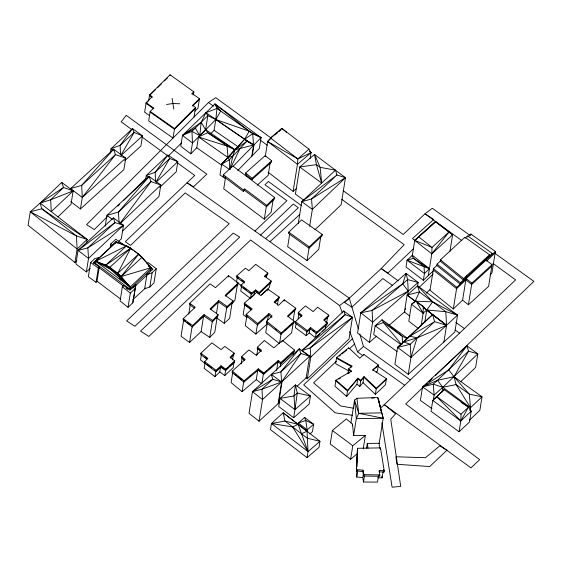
<?xml version="1.0" encoding="UTF-8"?>
<svg xmlns="http://www.w3.org/2000/svg" width="562" height="562" viewBox="0 0 562 562"><rect width="100%" height="100%" fill="white"/><g stroke="black" fill="none" stroke-linecap="round" stroke-linejoin="round"><path stroke-width="0.84" d="M378.584 475.333L377.502 482.098L363.502 482.02L362.785 477.595L356.715 477.047L356.828 470.303M356.884 466.931L357.06 456.815M421.1 325.911L423.13 313.224L423.277 306.55L416.042 301.021L415.135 301.183L411.489 304.281L408.785 321.19L418.367 328.559M461.142 402.35L468.49 407.148L461.03 414.215L460.819 420.931L459.084 431.757L431.04 411.286L432.768 400.467L444.099 389.536L468.49 407.148L471.216 411.215L469.481 422.034L459.084 431.757M423.348 280.305L424.436 273.539L429.41 268.727L412.353 255.26L407.099 260.241L406.017 267.006L423.348 280.305L428.321 275.492L431.792 253.848L432.009 247.435L449.094 231.895L452.607 234.818L449.972 251.27M379.322 470.485L379.8 476.281L363.712 476.035L362.785 471.595L356.434 470.914L357.474 448.286L380.467 447.893L384.211 470.689L383.994 472.045L379.104 471.841L379.322 470.485L384.211 470.689M356.434 470.914L357.474 448.286M310.119 158.526L311.067 152.611L308.931 149.148L297.867 158.905L297.438 164.315L293.104 191.375L268.179 172.267M211.073 133.363L214.087 130.328L215.822 119.509L216.974 108.445L214.944 103.963L182.495 135.386L180.767 146.211L190.743 153.833L196.84 147.708M294.959 409.635L310.463 395.964L297.277 393.077L294.003 395.964L280.031 398.416L294.959 409.635L297.277 393.077L295.387 384.893L280.031 398.416L278.731 406.53L293.659 417.749L309.163 404.078L310.463 395.964L295.387 384.893L294.003 395.964L294.959 409.635L293.659 417.749M57.865 216.89L70.988 204.406L73.158 190.883L61.715 182.411L40.148 203.072L30.264 211.79L28.1 225.32L74.95 262.524L76.832 260.733M80.443 208.966L82.291 197.466L81.694 185.369L113.643 149.211L125.726 158.105L123.886 169.605L80.443 208.966L70.819 201.667M74.95 262.524L77.12 249.001L76.418 235.928L41.75 208.748L40.148 203.072L63.555 187.483L73.158 190.883L51.275 211.684L50.657 199.791L63.555 187.483L61.715 182.411M118.786 241.21L121.329 238.801L123.492 225.271L113.405 217.88L78.055 250.406L75.884 263.936L86.358 271.952L90.173 268.334M86.597 242.819L87.138 239.433L40.148 203.072L50.657 199.791L73.158 190.883M86.358 271.952L88.522 258.422L87.855 247.842L114.922 222.573L123.492 225.271L88.522 258.422L78.055 250.406L114.922 222.573L113.405 217.88M98.779 257.635L94.711 258.639L90.63 262.51L88.353 276.715L96.039 282.321L97.001 281.246L99.277 267.041L93.418 262.616L98.779 257.635L98.512 259.307M110.335 152.962L111.009 148.733L132.484 128.593L142.516 135.878L140.893 146.022L124.757 160.69M95.294 263.866L95.709 261.274L116.264 242.046C130.749 245.678 142.207 255.991 150.925 267.695L150.511 270.287M96.039 282.321L98.315 268.116L99.277 267.041M105.22 226.072L106.928 215.394L149.19 176.503L160.823 184.996L158.983 196.496L122.425 231.144M110.7 246.1L111.1 243.592L115.87 239.236L123.338 244.561M115.835 243.191L116.102 241.52L118.111 243.03M193.363 94.936L193.855 91.866L170.075 74.781L149.59 94.901L152.232 96.713L146.141 102.691L144.624 112.161L149.45 115.589M148.586 101.174L149.59 94.901M146.141 102.691L153.721 108.08L150.187 111.402L148.67 120.872L173.033 138.048L174.55 128.579L195.569 107.518L192.611 105.368L199.468 98.687L192.113 93.51L193.855 91.866M122.361 286.789L120.085 300.993L128.052 307.302L132.801 302.799L135.849 284.801L129.963 290.224L123.535 285.363L122.361 286.789L130.328 293.097L128.052 307.302M153.721 108.08L153.616 108.754L146.036 103.373L147.251 102.172M145.593 179.77L146.268 175.541L167.876 155.063L177.838 161.652L176.215 171.803L159.713 187.441M129.703 289.655L130.117 287.063L150.925 267.695L138.688 254.094L134.388 251.186M132.801 302.799L135.849 284.801M169.97 75.456L170.075 74.781M148.368 265.749L152.864 269.128L146.935 274.586L144.659 288.791L149.836 286.978L153.967 282.904L156.243 268.699L148.227 262.595L147.033 263.733M149.836 286.978L152.112 272.774L156.243 268.699M192.113 93.51L192.007 94.184L193.742 92.54M192.611 105.368L192.506 106.042L199.362 99.369M194.052 116.987L195.569 107.518M199.468 98.687L197.95 108.157L194.838 111.192M190.743 153.833L192.478 143.008L191.951 131.375L207.856 115.667L215.822 119.509L249.184 131.192L261.07 137.62L259.335 148.445L237.74 170.595M252.24 155.723L253.975 144.898L235.007 149.773L205.692 129.696L198.491 136.973L196.756 147.792L221.913 165.319M225.545 296.09L237.972 284.386L238.19 283.03L228.572 275.668L215.478 287.639L210.118 283.859L189.745 303.304L195.232 307.21L183.247 318.654L183.029 320.01L192.352 326.887L203.851 315.992L204.069 314.636L212.668 320.445L212.45 321.794L203.851 315.992M189.745 303.304L189.527 304.653L194.326 308.074M188.755 314.039L190.258 304.646M185.622 321.45L183.655 320.017L181.055 336.252L189.57 342.469L192.176 326.234M192.352 326.887L192.569 325.538L204.069 314.636M266.521 206.668L274.453 198.913L274.67 197.564L232.872 166.043L223.367 174.747L223.149 176.096L243.339 191.445L244.505 190.342L244.723 188.987L266.732 205.32L266.521 206.668L244.505 190.342M225.622 176.96L223.725 188.797L264.302 219.173L271.144 212.274L273.174 199.587M189.57 342.469L201.119 331.566L203.718 315.331L200.072 318.773M230.399 358.029L233.989 354.58L234.206 353.224L224.8 346.403L221.035 349.564L211.881 342.883L200.873 353.21L200.655 354.566L206.935 359.216M201.407 354.545L200.543 359.961L205.327 363.558M200.873 353.21L207.849 358.38L204.638 361.598L204.42 362.954L215.906 371.721L220.789 367.112L221.007 365.757L225.833 369.171L224.758 375.571L219.784 371.974L220.529 367.337M205.039 362.954L204.168 368.37L214.979 376.596L219.784 371.974M201.119 331.566L209.752 337.404L212.352 321.169M216.377 313.912L218.288 301.949M218.555 301.942L218.773 300.593L227.167 306.48L226.95 307.836L218.555 301.942L210.49 309.634M217.368 316.055L214.768 332.283L209.752 337.404M218.773 300.593L210.083 308.875L218.147 314.678L217.93 316.034L212.45 321.794M228.355 277.024L228.572 275.668M245.657 172.977L245.439 174.325L251.938 179.629L271.467 162.144L271.685 160.795L265.152 155.646L245.657 172.977L252.155 178.273L251.938 179.629M243.339 191.445L243.557 190.097L244.723 188.987M246.353 176.335L246.62 174.642M214.979 376.596L215.85 371.18L219.447 367.724M215.906 371.721L216.117 370.365L221.007 365.757M216.525 317.825L224.217 323.312L226.823 307.077M251.832 156.145L253.56 145.319L252.724 133.7L216.974 108.445L205.931 112.695L201.175 122.263L199.791 135.667L192.478 143.008L182.495 135.386L201.175 122.263L205.566 129.822L199.791 135.667L191.951 131.375L182.495 135.386L195.33 128.045L199.791 135.667L215.822 119.509L220.711 111.093L214.944 103.963L261.07 137.62L232.83 166.591M232.19 302.251L229.591 318.485L224.217 323.312M264.8 276.975L267.624 274.404L267.835 273.055L255.689 264.323L248.917 270.68L245.404 268.207L236.785 275.9L236.567 277.249L244.442 283.03M238.19 283.03L225.137 295.324L233.181 300.993L232.97 302.342L226.95 307.836M237.459 284.337L234.86 300.572L231.72 303.515M236.785 275.9L244.66 281.681L241.154 285.138L240.943 286.487L251.474 294.27L255.45 291.285L255.668 289.936L259.194 292.514L258.977 293.863L255.45 291.285M241.527 286.339L240.768 291.074L250.469 298.394L251.228 293.659L249.844 292.612M232.549 359.94L233.42 354.531M265.222 156.721L267.66 141.498L270.561 137.999L281.78 128.333L308.931 149.148M280.635 363.874L280.852 362.518L278.323 360.446L278.113 361.795L280.635 363.874L294.369 351.461L294.586 350.112L282.482 340.432L273.827 347.843L264.365 340.474L257.382 347.211L261.52 350.295L256.216 355.219L248.931 349.929L241.688 356.498L245.158 359.476L232.31 371.089L232.092 372.444L243.852 382.146L258.148 370.168L258.358 368.82L263.88 372.985L263.662 374.341L258.148 370.168M232.717 372.444L231.087 382.589L242.117 391.658L256.279 379.631L257.768 370.33M234.206 353.224L230.013 357.249L234.74 360.776L234.523 362.132L225.615 370.52L220.789 367.112M274.713 302.834L279.026 298.464L279.244 297.115L267.926 289.17L260.74 295.528L256.771 292.24L244.386 303.122L244.168 304.471L251.34 309.81M244.8 304.513L243.177 314.657L247.069 317.593M270.196 162.685L268.165 175.365L257.298 185.088M244.386 303.122L252.205 308.945L246.212 314.313L245.994 315.668L257.494 324.843L268.713 314.973L268.931 313.617L272.141 315.992L266.529 321.232L266.311 322.581L281.042 334.306L294.059 322.672L294.277 321.316L287.54 316.055L295.767 308.208L284.239 299.813L278.647 305.278L274.312 302.11L279.244 297.115M246.922 315.521L245.292 325.672L255.893 334.109L266.971 324.239L267.238 322.546M251.474 294.27L251.692 292.914L255.668 289.936M241.688 356.498L241.47 357.846L244.365 360.333M241.168 363.881L242.117 357.959L244.47 359.905M264.302 219.173L266.465 205.643M254.066 295.057L254.698 291.109M242.117 391.658L243.746 381.507M243.852 382.146L244.07 380.79L258.358 368.82M255.893 334.109L257.515 323.965M257.494 324.843L257.712 323.494L268.931 313.617M266.437 277.537L266.943 274.382M257.382 347.211L257.164 348.559L261.302 351.65M256.743 355.43L257.825 348.665L260.571 350.702M267.716 290.519L267.926 289.17M297.207 386.115L306.178 377.861L309.648 356.217L299.314 348.77L252.486 391.672L249.022 413.316L259.061 421.205L279.904 402.034M270.245 282.567L269.486 287.294L261.323 295.036M267.835 273.055L264.456 276.139L271.207 281.07L270.989 282.419L258.977 293.863M267.512 320.853L268.46 314.938M267.372 322.525L265.742 332.669L279.476 343.705L281.26 332.95L294.277 321.316M288.77 232.148L288.552 233.504L309.016 248.186L322.075 235.815L322.293 234.459L301.604 219.897L288.77 232.148L309.233 246.837L307.028 260.606L287.681 246.704L289.711 234.024M277.375 305.173L278.457 298.408M259.061 421.205L262.531 399.561L262.018 389.171L272.809 379.266L281.604 382.012L300.867 353.505L299.314 348.77L280.937 371.805L271.277 374.461L272.809 379.266L252.486 391.672L262.531 399.561L309.648 356.217L300.867 353.505L280.937 371.805L281.604 382.012L278.141 403.657M284.028 301.169L284.239 299.813M298.239 223.683L301.766 201.702L335.444 170.16L336.947 174.958L345.475 177.697L341.141 204.758L314.896 229.816M276.602 370.442L277.958 361.984M280.241 366.726L280.789 363.347M271.439 423.53L292.612 426.916L308.032 451.588L298.134 424.38L283.157 412.775L284.983 421.036L307.259 438.198L319.968 441.325L308.032 451.588L307.014 431.209L298.134 424.38L284.983 421.036L271.439 423.53L270.462 429.621L307.056 457.679L318.991 447.415L319.968 441.325L283.157 412.775L271.439 423.53L308.032 451.588L307.056 457.679M278.626 403.214L282.089 381.57M293.231 319.869L294.853 309.725L292.275 312.1M293.231 322.764L291.601 332.908L281.386 342.005M295.767 308.208L295.549 309.557L287.955 316.799M309.648 226.233L312.36 209.324L311.552 198.969L336.947 174.958L301.766 201.702L312.36 209.324L345.475 177.697L314.502 154.424L299.736 167.019L295.408 194.073L303.894 200.283M324.155 320.719L328.552 316.497L328.77 315.142L317.586 307.21L313.132 311.587L305.482 305.911L298.387 312.437L302.117 315.352L295.436 321.675L295.219 323.031L307.105 331.966L310.477 328.974L310.695 327.618L316.68 332.219L316.462 333.575L310.477 328.974M296.069 323.768L295.436 327.709L306.178 335.662L309.283 332.915L310.041 328.18M298.387 312.437L298.169 313.793L301.274 316.216M298.113 318.78L298.872 314.046L301.387 315.928M293.174 354.959L293.715 351.58M320.783 236.686L318.745 249.366L307.028 260.606M306.178 335.662L306.936 330.934M307.105 331.966L307.323 330.611L310.695 327.618M298.085 424.675L298.345 423.024L304.611 417.418L313.638 424.282L312.444 431.721L309.88 433.948M307.33 378.725L310.793 357.081L310.196 347.913L345.194 314.65L352.486 317.34L349.023 338.984L307.33 378.725L305.96 377.734M309.283 332.915L315.451 337.685L316.209 332.95M306.964 431.511L307.231 429.86L305.77 420.467L304.611 417.418M326.115 324.26L325.356 328.995L322.258 331.713M327.639 316.575L326.88 321.309L325.742 322.391M328.77 315.142L323.74 319.968L327.386 322.862L327.168 324.211L316.462 333.575M376.154 372.177L377.411 371.138L378.388 365.047L363.846 354.439L359.806 358.261L348.749 347.829L336.603 357.594L335.626 363.684L348.658 370.885M336.603 357.594L351.931 366.073L348.693 368.791L351.405 371.103L335.964 380.165L334.987 386.249L346.649 396.456L356.912 384.296L357.882 378.205L360.797 380.326L359.821 386.417L356.912 384.296M363.214 448.912L365.377 435.381L353.61 435.55L352.529 424.134L346.311 418.943L332.381 430.485L330.217 444.008L350.597 459.259L357.235 453.815M348.644 348.503L348.749 347.829M347.969 373.33L348.693 368.791M346.649 396.456L347.625 390.372L357.882 378.205M350.533 367.836L351.931 366.073M351.405 371.103L351.292 371.784L348.588 369.466M417.468 286.718L418.149 282.489L406.087 273.357L360.79 312.795L357.544 333.09L369.396 342.42L376.645 336.111M350.906 422.912L354.566 400.081L356.926 398.303L377.762 397.489L383.193 418.261L379.132 443.629M352.262 425.82L352.529 424.134M363.733 355.114L363.846 354.439M353.61 435.55L356.315 418.641L354.566 400.081L358.725 413.316L356.315 418.641L383.193 418.261L377.762 397.489M350.597 459.259L352.767 445.729L365.377 435.381M363.038 382.666L364.014 376.582L376.315 388.272L375.346 394.355L363.038 382.666L359.821 386.417M369.396 342.42L372.648 322.124L372.121 310.435L407.591 279.553L418.149 282.489L372.648 322.124L360.79 312.795L402.694 283.831L406.087 273.357L407.591 279.553L408.237 291.186L407.562 295.408M356.715 477.047L357.797 470.282M362.785 471.595L363.003 470.239L356.652 469.558M366.564 448.097L367.309 443.453L379.181 443.292L379.455 448.16M362.785 477.595L363.326 474.216M363.712 476.035L363.93 474.686L363.003 470.239M363.502 482.02L364.45 476.105M378.388 365.047L372.718 369.726L386.417 378.704L385.441 384.787L375.346 394.355M380.249 449.242L380.467 447.893M412.241 255.97L414.735 240.381L435.346 221.547L452.607 234.818L431.792 253.848L414.735 240.381L435.747 221.66L414.735 240.381L432.009 247.435L418.894 236.988M457.566 315.106L445.778 311.692L432.67 301.836L417.601 285.875L419.414 291.959L432.67 301.836L457.566 315.106L446.579 325.321L434.616 321.675L432.642 314.558L397.608 347.442L394.896 364.352L408.251 374.327L454.855 332.016L457.566 315.106L417.601 285.875L407.127 295.064L404.415 311.973L409.754 316.055M405.258 309.781L405.532 308.095M377.734 477.77L382.097 477.883L383.045 471.961M408.251 374.327L410.955 357.418L417.137 337.825L434.616 321.675L409.775 336.231L397.608 347.442L410.955 357.418L446.579 325.321L445.778 311.692L426.748 310.006L423.334 307.414M424.717 322.686L426.748 310.006L432.67 301.836L415.135 301.183L407.127 295.064L419.414 291.959L415.135 301.183M436.695 265.643L433.478 268.629L430.007 290.273L453.309 308.967L462.603 300.164L466.502 275.816L489.558 254.797L464.886 237.213L440.482 259.834L440.264 261.182L463.348 279.953L463.566 278.597L466.502 275.816M440.889 260.606L437.074 264.14L436.857 265.496L460.194 284.091L460.411 282.735L492.221 253.357L467.598 235.857L465.055 238.211M433.309 400.144L434.124 395.072L433.295 384.162L468.546 351.173L477.805 353.884L475.642 367.408L460.594 381.802M443.868 342.23L446.579 325.321L426.748 310.006L423.277 306.55L417.847 302.967M453.309 308.967L456.78 287.322L495.361 251.453L470.801 234.031L467.584 237.016M441.971 392.346L442.779 387.274L477.805 353.884L466.952 345.841L422.561 386.916L420.39 400.446L431.96 408.602M470.584 235.387L470.801 234.031M462.603 300.164L468.413 304.773L471.876 283.129L492.066 264.716L486.242 260.29L486.678 257.586M489.34 256.146L489.558 254.797M492.003 254.712L492.221 253.357M492.066 264.716L488.603 286.36L468.413 304.773M495.361 251.453L491.898 273.097L490.071 274.867M470.106 410.246L470.513 407.71L469.298 394.166L453.984 376.673L448.722 369.824L466.952 345.841L468.546 351.173L453.984 376.673L456.126 384.584L470.513 407.71L482.027 396.8L453.984 376.673L437.51 380.312L422.561 386.916L434.124 395.072L442.779 387.274L456.126 384.584L469.298 394.166L482.027 396.8L479.857 410.33L469.558 420.088M205.566 129.822L207.856 115.667L205.931 112.695L249.289 142.397M214.944 103.963L249.184 131.192L244.681 139.214L235.007 149.773L232.78 156.201L229.809 169.689L221.709 164.118L244.681 139.214L252.724 133.7L261.07 137.62M111.1 243.592L110.25 246.964L116.102 241.52M443.516 390.836L444.099 389.536L432.768 400.467L460.819 420.931L471.216 411.215L469.832 410.197M215.822 119.509L244.681 139.214L246.873 141.28L240.002 148.551L229.809 169.689L229.31 159.819L227.954 157.5L198.491 136.973L207.715 132.709L235.007 149.773L246.873 141.28L253.975 144.898M120.619 279.939L117.774 273.265L130.679 248.172L125.874 246.128M468.49 407.148L460.819 420.931L436.498 396.498L434.862 398.528L436.098 397.432M121.013 155.07L134.142 132.449L132.484 128.593L120.135 145.389L111.009 148.733L113.06 150.258M156.06 181.955L169.703 158.484L167.876 155.063L155.182 172.246L146.268 175.541L148.937 177.592M278.984 131.424L281.78 128.333L286.437 132.196M119.741 223.718L150.988 181.624L149.19 176.503L118.385 212.071L106.928 215.394L112.393 219.405M82.291 197.466L115.449 154.627L113.643 149.211L70.601 188.6L82.291 197.466L125.726 158.105L115.449 154.627L81.694 185.369L70.601 188.6M132.955 250.216L126.513 245.847L95.709 261.274L130.117 287.063L121.16 276.56L138.688 254.094L139.299 255.562M431.792 253.848L449.094 231.895M360.797 380.326L364.014 376.582M198.491 136.973L227.062 146.078L235.007 149.773L221.709 164.118L219.974 174.944L225.376 178.653M235.007 149.773L221.709 164.118L229.31 159.819L240.002 148.551M212.668 320.445L218.147 314.678M380.692 408.082L515.614 279.904L492.965 263.374M274.53 302.412L277.895 298.984M195.464 108.199L174.445 129.26L150.082 112.084M270.954 137.95L215.794 97.697L208.488 102.53L86.611 224.645L94.29 229.57L107.307 216.644M117.844 206.177L119.706 204.329M123.429 200.634L146.366 177.859M168.684 155.695L181.702 142.769M150.096 94.971L155.688 89.484M157.55 87.651L161.273 83.998M164.378 80.949L167.483 77.9M266.732 205.32L274.67 197.564M486.636 261.056L495.15 252.809M422.729 387.654L405.673 403.959L479.667 459.653L470.984 467.879L384.134 404.499L395.578 413.871L390.745 419.147L400.706 486.383L392.1 487.219L381.858 422.814M429.045 381.619L432.199 378.598M435.36 375.578L533.9 281.393L494.827 253.272M87.138 239.433L77.12 249.001L30.264 211.79L41.75 208.748L87.138 239.433L76.418 235.928L30.264 211.79M259.194 292.514L271.207 281.07M352.486 317.34L310.793 357.081L301.906 350.639L343.775 310.955L352.486 317.34L310.196 347.913L301.906 350.639L345.194 314.65L343.775 310.955M156.257 182.109L177.838 161.652L169.703 158.484L155.182 172.246L155.583 181.835M120.486 223.226L160.823 184.996L150.988 181.624L118.385 212.071L119.109 222.777M130.328 293.097L135.077 288.594M254.923 231.045L286.901 200.739L264.955 184.729L268.39 181.477L301.253 205.46M260.599 235.078L293.315 204.069L298.303 207.708L265.643 238.667M260.192 292.092L262.082 290.301M265.847 286.732L267.737 284.948M309.233 246.837L322.293 234.459M413.709 248.559L387.857 273.062L381.212 268.552L344.647 302.511L351.91 307.126L358.289 328.84M336.259 361.345L313.589 382.827L340.656 405.975L353.519 408.223M349.487 348.812L354.524 344.035M419.28 287.196L433.232 273.975M362.567 355.458L357.594 351.931L363.452 346.382L359.764 333.856M426.137 293.252L429.916 289.662M432.642 314.558L397.608 347.442L410.183 344.239L417.137 337.825L446.579 325.321L424.703 308.531M376.315 388.272L386.417 378.704M386.312 379.378L376.21 388.946L363.902 377.257L360.685 381.008L357.776 378.886L347.52 391.047L335.851 380.839M352.458 338.731L303.698 384.844L335.233 412.852L352.62 415.318M225.833 369.171L234.74 360.776M229.289 291.994L233.061 288.461M234.951 286.697L236.834 284.927M225.622 370.161L228.032 367.892M229.844 366.199L234.059 362.237L233.188 367.646L224.758 375.571M150.602 269.725L129.794 289.093L95.385 263.304M93.313 263.297L115.997 242.201M148.354 265.39L150.925 267.695L121.16 276.56L117.774 273.265L95.709 261.274L105.811 265.06L126.513 245.847L127.799 246.999M251.073 297.839L253.469 295.612M121.16 276.56L141.996 257.305M133.039 287.969L148.937 273.315M132.78 299.736L145.502 288.018M95.709 261.274L109.857 267.336L130.679 248.172L131.81 249.486M130.679 248.172L105.811 265.06L109.857 267.336L117.774 273.265L138.688 254.094M227.167 306.48L233.181 300.993M428.321 275.492L433.372 270.877M269.929 241.716L299.855 214.431M282.728 361.584L287.899 356.877M291.13 353.934L293.069 352.163M491.848 266.072L471.666 284.477L465.849 279.876L456.562 288.678L433.26 269.978M121.216 155.238L142.516 135.878L134.142 132.449L120.135 145.389L120.535 154.957M280.852 362.518L294.586 350.112M252.155 178.273L271.685 160.795M309.739 151.501L311.067 152.611L297.438 164.315L267.66 141.498L270.807 138.702M275.211 134.782L277.094 133.103M284.927 330.154L286.206 329.016M289.395 326.171L291.952 323.902M423.13 313.224L416.042 301.021L411.489 304.281L423.13 313.224L426.748 310.006M315.451 337.685L319.785 333.884M316.68 332.219L327.386 322.862M263.88 372.985L278.323 360.446M263.662 374.341L278.113 361.795M389.171 325.229L404.991 311.474M293.104 191.375L296.35 188.586M264.709 372.641L266.62 370.997M269.17 368.805L271.081 367.162M249.535 376.589L250.821 375.5M372.613 370.4L378.282 365.729M339.195 356.104L340.544 355.015M341.893 353.934L346.621 350.133M277.649 132.323L270.561 137.999L297.867 158.905L311.067 152.611L309.697 151.571M278.935 131.29L280.867 129.745M339.567 305.58L349.304 298.183L187.069 182.769L125.277 241.681L130.546 245.383L185.193 192.921L229.219 223.69L126.619 320.916L134.922 326.297L233.272 233.09L239.7 237.108L140.542 331.081L148.839 336.455L250.631 239.995L339.567 305.58L342.413 312.894M448.722 369.824L422.561 386.916L433.295 384.162L442.779 387.274L470.513 407.71M123.492 225.271L87.855 247.842L78.055 250.406M345.475 177.697L311.552 198.969L301.766 201.702M338.795 379.111L340.263 378.254M348.356 373.505L349.824 372.641M292.612 426.916L298.134 424.38M301.485 433.731L307.014 431.209M146.935 274.586L152.112 272.774M407.099 260.241L413.323 258.274L429.41 268.727L407.099 260.241L424.436 273.539L424.057 266.62L413.323 258.274L412.353 255.26M232.78 156.201L227.954 157.5L227.062 146.078L207.715 132.709L205.692 129.696M252.486 391.672L262.018 389.171L281.604 382.012L271.277 374.461M360.79 312.795L372.121 310.435L408.237 291.186L402.694 283.831M166.556 104.497L173.054 103.471L179.742 103.78M371.749 398.163L374.327 397.875M356.926 398.303L358.725 413.316L381.535 412.845L378.563 399.301M363.93 474.686L380.017 474.925M335.444 170.16L320.129 167.335L316.455 164.61L314.502 154.424L320.129 167.335L321.675 183.05L299.736 167.019L316.455 164.61L321.675 183.05M358.725 413.316L383.193 418.261M409.775 336.231L417.137 337.825L403.72 341.977L410.183 344.239L410.955 357.418M124.272 245.446L116.264 242.046L117.662 243.079M406.895 338.486L402.216 336.238L383.41 322.511L382.055 319.764L375.142 325.777L373.73 334.573L396.997 351.545M336.498 358.275L351.826 366.747M267.66 141.498L297.867 158.905M253.258 144.462L244.681 139.214L252.197 144.385M214.087 130.328L238.618 147.082M149.478 95.582L152.126 97.388M150.187 111.402L174.55 128.579M378.219 366.536L404.535 385.167M392.754 285.608L382.82 278.534L351.91 307.126L349.304 298.183M455.206 330.077L459.463 333.111M363.452 346.382L410.19 379.814M469.965 235.373L432.311 208.277L425.02 213.792L403.207 234.466L343.094 190.595M398.261 280.852L381.212 268.552L404.204 244.674L341.801 199.355M455.789 322.363L464.31 328.517M436.498 396.498L461.03 414.215M255.513 290.814L257.565 292.296M220.648 366.564L224.203 369.136M208.488 102.53L213.448 106.134M260.248 140.128L267.343 145.277M461.823 240.648L425.02 213.792L433.738 219.475L412.508 238.541L415.009 240.634M131.796 129.569L121.188 121.821L126.211 115.322L206.83 174.157L193.497 186.788L187.069 182.769L194.747 175.499L177.065 162.594M141.701 136.791L167.869 155.885M401.226 344.808L375.142 325.777L383.41 322.511L401.535 344.506M186.928 322.412L190.209 324.801M90.63 262.51L98.315 268.116M407.843 338.598L382.055 319.764L402.216 336.238L402.561 344.092M241.154 285.138L251.692 292.914M268.713 314.973L271.924 317.347M148.895 266.191L150.925 267.695M183.247 318.654L192.569 325.538M238.611 278.218L237.312 277.256L236.553 281.991L241.098 285.356M241.857 280.628L243.156 281.583M332.381 430.485L352.767 445.729M295.436 321.675L307.323 330.611M150.672 268.236L152.759 269.802M204.828 357.123L206.879 358.661M243.606 287.913L246.381 289.999M245.453 305.004L250.645 308.917M98.828 267.463L123.654 286.213M126.408 288.292L127.785 289.332M96.657 280.986L120.795 299.216M223.367 174.747L243.557 190.097M207.062 364.499L211.797 368.096M214.494 370.154L215.85 371.18M204.638 361.598L216.117 370.365M435.346 221.547L452.607 234.818M407.127 295.064L415.43 301.436M423.734 307.8L446.579 325.321M259.286 370.548L263.438 373.737L261.808 383.881L256.279 379.631M312.781 330.301L314.151 331.362M466.067 278.52L471.876 283.129M266.529 321.232L281.26 332.95M437.074 264.14L460.411 282.735M246.212 314.313L257.712 323.494M433.478 268.629L456.78 287.322M275.211 328.833L276.525 329.88M440.482 259.834L463.566 278.597M234.663 374.046L236.609 375.641M237.902 376.709L241.8 379.912M232.31 371.089L244.07 380.79M335.964 380.165L347.625 390.372M105.811 265.06L130.117 287.063L117.774 273.265M109.857 267.336L130.117 287.063M437.51 380.312L442.779 387.274M349.69 331.601L357.594 351.931M172.084 98.434L173.841 109.147M383.579 469.509L383.994 472.045M381.83 476.197L382.097 477.883M367.309 443.453L367.984 448.223M446.881 450.288L429.719 466.558L396.842 464.254L395.894 456.787L425.462 457.7L439.828 445.821L446.881 450.288M313.638 424.282L307.231 429.86L298.345 423.024L305.77 420.467L313.638 424.282"/></g></svg>
